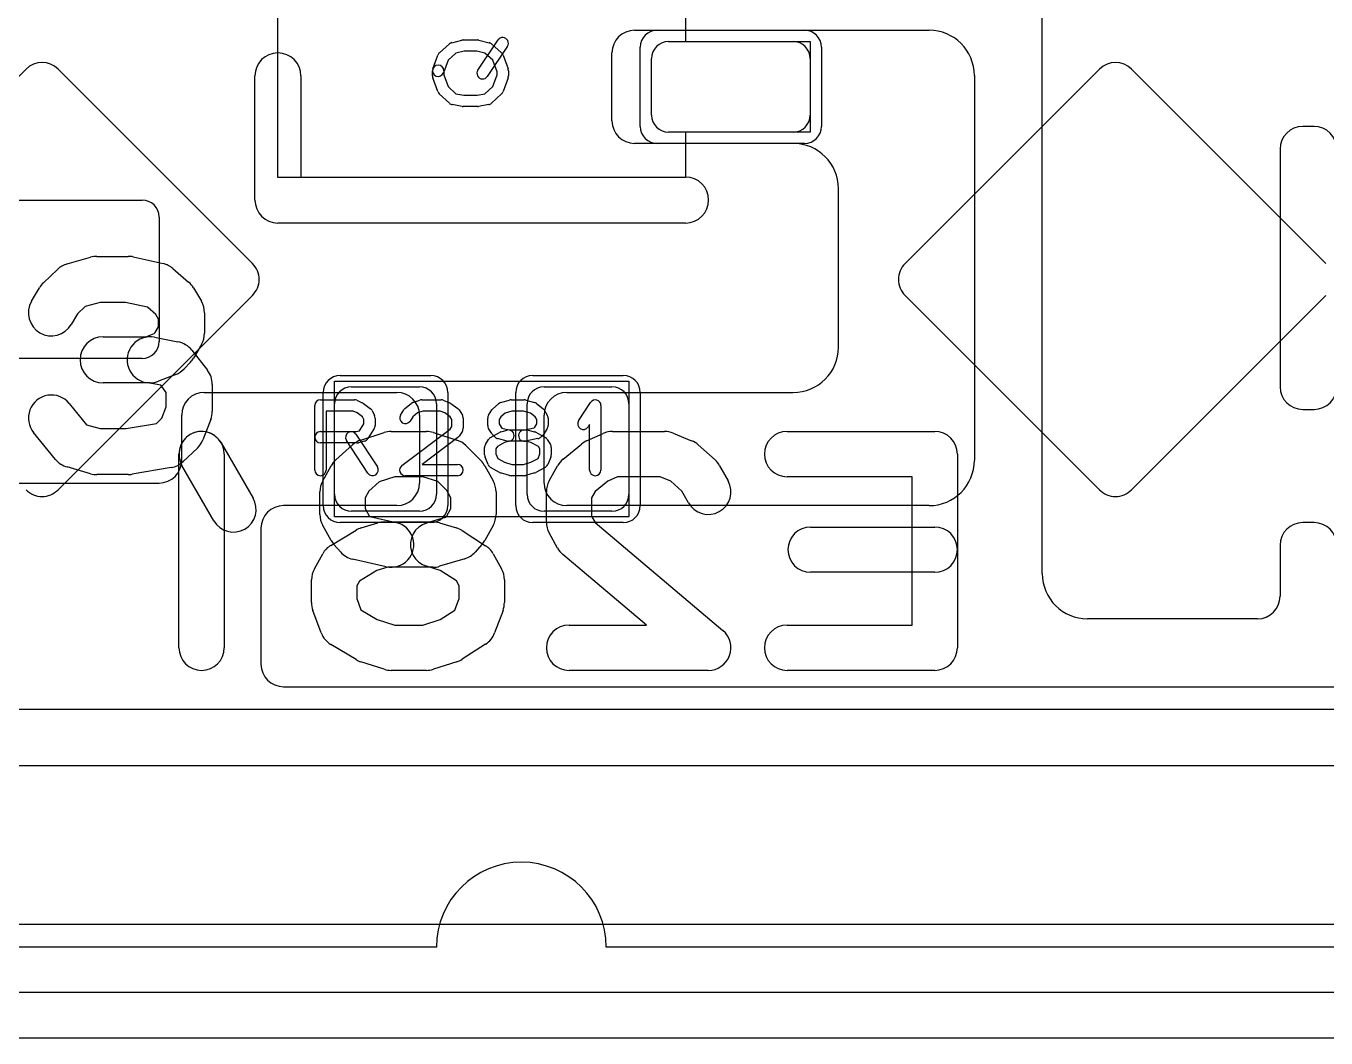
# Model space of a CAD drawing. Extents: x -1 to 20.9, y -0.5 to 20.
# Drawn here: x 5.19 to 10.93, y -0.4 to 4.07 of the extents above; entities that cross this region are included whole.
import ezdxf

# ---------------------------------------------------------------- set-up
doc = ezdxf.new("R2010")
doc.units = 0
for name, color, linetype in [('L1', 3, 'CONTINUOUS'), ('L4', 3, 'CONTINUOUS'), ('MetalMask-A', 176, 'CONTINUOUS'), ('Outline', 7, 'CONTINUOUS'), ('PartsArea-A', 111, 'CONTINUOUS'), ('PartsArea-B', 111, 'CONTINUOUS'), ('PartsSilk-A', 221, 'CONTINUOUS'), ('PartsSilk-B', 221, 'CONTINUOUS'), ('Resist-A', 2, 'CONTINUOUS'), ('Silk-A', 140, 'CONTINUOUS'), ('Silk-B', 140, 'CONTINUOUS')]:
    doc.layers.add(name, color=color, linetype=linetype)

msp = doc.modelspace()

# ---------------------------------------------------------------- linework, layer by layer
at = {"layer": 'L1'}
for p, q in [((9.675, 1.65), (9.675, 4.75)), ((7.875, 4.05), (9.175, 4.05)), ((8.025, 4), (8.575, 4)), ((7.775, 3.65), (7.775, 3.95)), ((7.95, 3.675), (7.95, 3.925)), ((8.65, 3.925), (8.65, 3.675)), ((9.375, 3.85), (9.375, 2.15)), ((10.875, 3.625), (10.825, 3.625)), ((8.575, 3.6), (8.025, 3.6)), ((8.575, 3.55), (7.875, 3.55)), ((10.725, 3.525), (10.725, 2.475)), ((8.775, 2.65), (8.775, 3.35)), ((4.575, 3.3), (5.7, 3.3)), ((5.775, 3.225), (5.775, 2.675)), ((5.7, 2.6), (4.575, 2.6)), ((6.625, 2.475), (6.925, 2.475)), ((7.475, 2.475), (7.775, 2.475)), ((5.975, 2.45), (6.825, 2.45)), ((7.575, 2.45), (8.575, 2.45)), ((6.55, 2), (6.55, 2.4)), ((7, 2.4), (7, 2)), ((7.4, 2), (7.4, 2.4)), ((7.85, 2.4), (7.85, 2)), ((10.825, 2.375), (10.875, 2.375)), ((5.875, 2.15), (5.875, 2.35)), ((6.925, 2.35), (6.925, 2.05)), ((7.475, 2.05), (7.475, 2.35)), ((3.51642, 2.05), (5.775, 2.05)), ((6.825, 1.95), (6.325, 1.95)), ((6.925, 1.925), (6.625, 1.925)), ((7.775, 1.925), (7.475, 1.925)), ((9.175, 1.95), (7.575, 1.95)), ((6.225, 1.85), (6.225, 1.25)), ((10.875, 1.875), (10.825, 1.875)), ((10.725, 1.775), (10.725, 1.55)), ((10.625, 1.45), (9.875, 1.45)), ((6.325, 1.15), (14.425, 1.15)), ((16.75, 0.8), (4.25, 0.8))]:
    msp.add_line(p, q, dxfattribs=at)
for centre, radius, start, end in [((7.875, 3.95), 0.1, 90, 180), ((9.175, 3.85), 0.2, 0, 90), ((8.025, 3.925), 0.075, 90, 180), ((8.575, 3.925), 0.075, 0, 90), ((8.025, 3.675), 0.075, 180, -90), ((8.575, 3.675), 0.075, -90, 0), ((7.875, 3.65), 0.1, 180, -90), ((10.825, 3.525), 0.1, 90, 180), ((10.875, 3.525), 0.1, 0, 90), ((8.575, 3.35), 0.2, 0, 90), ((5.7, 3.225), 0.075, 0, 90), ((5.7, 2.675), 0.075, -90, 0), ((8.575, 2.65), 0.2, -90, 0), ((6.625, 2.4), 0.075, 90, 180), ((6.925, 2.4), 0.075, 0, 90), ((7.475, 2.4), 0.075, 90, 180), ((7.775, 2.4), 0.075, 0, 90), ((10.825, 2.475), 0.1, 180, -90), ((10.875, 2.475), 0.1, -90, 0), ((5.975, 2.35), 0.1, 90, 180), ((6.825, 2.35), 0.1, 0, 90), ((7.575, 2.35), 0.1, 90, 180), ((5.775, 2.15), 0.1, -90, 0), ((9.175, 2.15), 0.2, -90, 0), ((6.825, 2.05), 0.1, -90, 0), ((7.575, 2.05), 0.1, 180, -90), ((6.625, 2), 0.075, 180, -90), ((6.925, 2), 0.075, -90, 0), ((7.475, 2), 0.075, 180, -90), ((7.775, 2), 0.075, -90, 0), ((6.325, 1.85), 0.1, 90, 180), ((10.825, 1.775), 0.1, 90, 180), ((10.875, 1.775), 0.1, 0, 90), ((9.875, 1.65), 0.2, 180, -90), ((10.625, 1.55), 0.1, -90, 0), ((6.325, 1.25), 0.1, 180, -90)]:
    msp.add_arc(centre, radius, start, end, dxfattribs=at)
at = {"layer": 'L4'}
for p, q in [((5.18763, 3.8785), (4.32904, 3.01991)), ((6.18762, 3.01992), (5.32903, 3.8785)), ((9.92763, 3.8785), (9.06904, 3.01991)), ((10.92762, 3.01992), (10.06903, 3.8785)), ((5.32904, 2.01991), (6.18762, 2.87849)), ((9.06904, 2.87849), (9.92762, 2.01991)), ((10.06904, 2.01991), (10.92762, 2.87849)), ((15.75, 1.05), (4.24999, 1.05))]:
    msp.add_line(p, q, dxfattribs=at)
for centre, radius, start, end in [((5.25833, 3.8078), 0.09998, 45, 135), ((9.99833, 3.8078), 0.09998, 45, 135), ((6.11691, 2.9492), 0.10001, -45, 45.004051), ((9.13974, 2.9492), 0.09999, 134.995948, -134.995948), ((5.25833, 2.09061), 0.09999, -135.004052, -44.995948), ((9.99833, 2.09061), 0.09999, -135.004052, -44.995948)]:
    msp.add_arc(centre, radius, start, end, dxfattribs=at)
at = {"layer": 'MetalMask-A'}
for p, q in [((8.025, 4), (8.575, 4)), ((7.95, 3.675), (7.95, 3.925)), ((8.65, 3.925), (8.65, 3.675)), ((8.575, 3.6), (8.025, 3.6)), ((6.625, 2.475), (6.925, 2.475)), ((7.475, 2.475), (7.775, 2.475)), ((6.55, 2), (6.55, 2.4)), ((7, 2.4), (7, 2)), ((7.4, 2), (7.4, 2.4)), ((7.85, 2.4), (7.85, 2)), ((6.925, 1.925), (6.625, 1.925)), ((7.775, 1.925), (7.475, 1.925))]:
    msp.add_line(p, q, dxfattribs=at)
for centre, start, end in [((8.025, 3.925), 90, 180), ((8.575, 3.925), 0, 90), ((8.025, 3.675), 180, -90), ((8.575, 3.675), -90, 0), ((6.625, 2.4), 90, 180), ((6.925, 2.4), 0, 90), ((7.475, 2.4), 90, 180), ((7.775, 2.4), 0, 90), ((6.625, 2), 180, -90), ((6.925, 2), -90, 0), ((7.475, 2), 180, -90), ((7.775, 2), -90, 0)]:
    msp.add_arc(centre, 0.075, start, end, dxfattribs=at)
at = {"layer": 'Outline'}
for p, q in [((7, 0), (1, 0)), ((11.25, 0), (7.75, 0))]:
    msp.add_line(p, q, dxfattribs=at)
msp.add_arc((7.375, 0), 0.375, 0, 180, dxfattribs=at)
at = {"layer": 'PartsArea-A'}
for p, q in [((8.1, 4.9), (8.1, 4)), ((6.3, 3.4), (6.3, 4.25)), ((8.1, 4), (8.65, 4)), ((8.65, 4), (8.65, 3.6)), ((8.65, 3.6), (8.1, 3.6)), ((8.1, 3.6), (8.1, 3.4)), ((8.1, 3.4), (6.3, 3.4)), ((6.55, 2.5), (7.85, 2.5)), ((6.55, 1.9), (6.55, 2.5)), ((7.85, 2.5), (7.85, 1.9)), ((7.85, 1.9), (6.55, 1.9))]:
    msp.add_line(p, q, dxfattribs=at)
at = {"layer": 'PartsArea-B'}
msp.add_line((20.4, 0.1), (-0.4, 0.1), dxfattribs=at)
at = {"layer": 'PartsSilk-A'}
for p, q in [((7.01317, 3.95075), (7.05761, 3.98964)), ((7.06801, 3.99508), (7.11246, 4.00619)), ((7.11852, 4.00694), (7.18148, 4.00694)), ((7.1829, 3.87359), (7.27179, 4.00693)), ((7.18754, 4.00619), (7.23199, 3.99508)), ((7.31339, 3.97919), (7.2245, 3.84585)), ((7.24239, 3.98964), (7.28683, 3.95075)), ((6.98391, 3.87937), (7.00613, 3.94048)), ((7.05093, 3.91736), (7.03091, 3.86229)), ((7.08599, 3.94804), (7.05093, 3.91736)), ((7.1216, 3.95694), (7.08599, 3.94804)), ((7.1784, 3.95694), (7.1216, 3.95694)), ((7.21401, 3.94804), (7.1784, 3.95694)), ((7.24907, 3.91736), (7.21401, 3.94804)), ((7.26759, 3.86643), (7.24907, 3.91736)), ((7.29387, 3.94048), (7.31609, 3.87937)), ((6.1984, 3.3), (6.1984, 3.8484)), ((6.4016, 3.8484), (6.4016, 3.4016)), ((6.98241, 3.84861), (6.98241, 3.87083)), ((7.03241, 3.87083), (7.03241, 3.85301)), ((7.03241, 3.85301), (7.05109, 3.80165)), ((7.24891, 3.80165), (7.26759, 3.85301)), ((7.26759, 3.85301), (7.26759, 3.86643)), ((7.31759, 3.87083), (7.31759, 3.84861)), ((7.00613, 3.77896), (6.98391, 3.84007)), ((7.05109, 3.80165), (7.08585, 3.76906)), ((7.21415, 3.76906), (7.24891, 3.80165)), ((7.31609, 3.84007), (7.29387, 3.77896)), ((7.05697, 3.72759), (7.01253, 3.76926)), ((7.08585, 3.76906), (7.12084, 3.7625)), ((7.12084, 3.7625), (7.17916, 3.7625)), ((7.17916, 3.7625), (7.21415, 3.76906)), ((7.28747, 3.76926), (7.24303, 3.72759)), ((7.11392, 3.71293), (7.06947, 3.72126)), ((7.18148, 3.7125), (7.11852, 3.7125)), ((7.23053, 3.72126), (7.18608, 3.71293)), ((6.4016, 3.4016), (8.1, 3.4016)), ((8.1, 3.1984), (6.3, 3.1984)), ((6.4875, 2.41759), (6.6375, 2.41759)), ((6.64765, 2.41544), (6.67265, 2.40433)), ((6.89563, 2.40497), (6.92618, 2.41608)), ((6.93472, 2.41759), (7.02083, 2.41759)), ((7.03011, 2.4158), (7.05789, 2.40469)), ((7.28341, 2.40552), (7.3223, 2.41663)), ((7.32917, 2.41759), (7.3875, 2.41759)), ((7.39437, 2.41663), (7.43326, 2.40552)), ((6.4625, 2.10741), (6.4625, 2.39259)), ((6.6322, 2.36759), (6.5125, 2.36759)), ((6.5125, 2.36759), (6.5125, 2.10741)), ((6.64993, 2.35971), (6.6322, 2.36759)), ((6.67343, 2.34263), (6.64993, 2.35971)), ((6.6772, 2.4017), (6.70776, 2.37948)), ((6.71542, 2.37044), (6.72653, 2.34822)), ((6.8413, 2.35029), (6.85519, 2.37251)), ((6.86077, 2.37878), (6.88855, 2.401)), ((6.91658, 2.35939), (6.89533, 2.3424)), ((6.93912, 2.36759), (6.91658, 2.35939)), ((7.01602, 2.36759), (6.93912, 2.36759)), ((7.03643, 2.35943), (7.01602, 2.36759)), ((7.06054, 2.34189), (7.03643, 2.35943)), ((7.06331, 2.4017), (7.09387, 2.37948)), ((7.10037, 2.37251), (7.11426, 2.35029)), ((7.23019, 2.35029), (7.24408, 2.37251)), ((7.24867, 2.37795), (7.27367, 2.40017)), ((7.30263, 2.35901), (7.28457, 2.34296)), ((7.33267, 2.36759), (7.30263, 2.35901)), ((7.384, 2.36759), (7.33267, 2.36759)), ((7.4147, 2.35882), (7.384, 2.36759)), ((7.43523, 2.3424), (7.4147, 2.35882)), ((7.44201, 2.401), (7.46979, 2.37878)), ((7.47537, 2.37251), (7.48926, 2.35029)), ((7.62763, 2.3247), (7.68041, 2.40618)), ((7.72639, 2.39259), (7.72639, 2.10741)), ((6.66042, 2.28087), (6.67917, 2.31087)), ((6.67917, 2.33114), (6.67343, 2.34263)), ((6.67917, 2.31087), (6.67917, 2.33114)), ((6.72917, 2.33704), (6.72917, 2.3037)), ((6.89533, 2.3424), (6.8837, 2.32379)), ((7.06043, 2.28756), (7.06806, 2.29976)), ((7.06806, 2.32987), (7.06054, 2.34189)), ((7.06806, 2.29976), (7.06806, 2.32987)), ((7.11806, 2.33704), (7.11806, 2.29259)), ((7.22639, 2.3037), (7.22639, 2.33704)), ((7.28457, 2.34296), (7.27639, 2.32987)), ((7.27639, 2.32987), (7.27639, 2.31087)), ((7.27639, 2.31087), (7.28497, 2.29715)), ((7.28497, 2.29715), (7.28932, 2.2928)), ((7.43074, 2.2934), (7.43448, 2.29715)), ((7.43448, 2.29715), (7.44306, 2.31087)), ((7.44306, 2.32987), (7.43523, 2.3424)), ((7.44306, 2.31087), (7.44306, 2.32987)), ((7.49306, 2.33704), (7.49306, 2.3037)), ((7.67639, 2.30801), (7.66959, 2.29752)), ((7.67639, 2.10741), (7.67639, 2.30801)), ((6.4875, 2.27685), (6.64533, 2.27685)), ((6.64453, 2.26553), (6.73898, 2.12109)), ((6.64533, 2.27685), (6.66042, 2.28087)), ((6.72537, 2.29045), (6.69759, 2.24601)), ((6.84747, 2.12739), (7.06043, 2.28756)), ((7.0942, 2.25039), (6.93733, 2.13241)), ((7.11426, 2.27934), (7.10037, 2.25712)), ((7.2163, 2.22066), (7.23019, 2.24288)), ((7.24408, 2.26823), (7.23019, 2.29045)), ((7.23899, 2.25134), (7.27788, 2.27356)), ((7.25871, 2.25269), (7.2476, 2.2638)), ((7.31162, 2.2351), (7.26995, 2.24621)), ((7.28384, 2.27601), (7.31162, 2.28342)), ((7.28932, 2.2928), (7.32134, 2.28426)), ((7.32134, 2.28426), (7.39861, 2.28426)), ((7.3826, 2.28377), (7.43074, 2.2934)), ((7.44796, 2.24586), (7.3924, 2.23475)), ((7.40505, 2.28342), (7.43283, 2.27601)), ((7.43815, 2.27391), (7.47982, 2.25169)), ((7.47185, 2.2638), (7.46074, 2.25269)), ((7.48926, 2.29045), (7.47537, 2.26823)), ((7.48926, 2.24287), (7.50314, 2.22065)), ((6.64861, 2.22685), (6.4875, 2.22685)), ((6.69714, 2.09373), (6.60269, 2.23817)), ((6.68283, 2.2351), (6.65505, 2.22769)), ((7.2125, 2.17407), (7.2125, 2.20741)), ((7.26925, 2.21104), (7.2625, 2.20024)), ((7.2625, 2.20024), (7.2625, 2.17907)), ((7.29986, 2.22853), (7.26925, 2.21104)), ((7.3245, 2.2351), (7.29986, 2.22853)), ((7.39533, 2.23426), (7.31806, 2.23426)), ((7.41717, 2.22844), (7.39533, 2.23426)), ((7.4504, 2.21072), (7.41717, 2.22844)), ((7.45694, 2.20024), (7.4504, 2.21072)), ((7.45694, 2.17907), (7.45694, 2.20024)), ((7.50694, 2.20741), (7.50694, 2.17407)), ((6.93733, 2.13241), (7.09306, 2.13241)), ((7.22831, 2.13112), (7.21442, 2.16445)), ((7.2625, 2.17907), (7.27119, 2.15822)), ((7.27119, 2.15822), (7.30006, 2.14173)), ((7.30006, 2.14173), (7.33267, 2.13241)), ((7.33267, 2.13241), (7.384, 2.13241)), ((7.384, 2.13241), (7.41697, 2.14183)), ((7.41697, 2.14183), (7.44842, 2.1586)), ((7.44842, 2.1586), (7.45694, 2.17907)), ((7.50502, 2.16446), (7.49114, 2.13113)), ((7.09306, 2.08241), (6.8625, 2.08241)), ((7.27788, 2.09681), (7.23899, 2.11903)), ((7.3223, 2.08337), (7.28341, 2.09448)), ((7.3875, 2.08241), (7.32917, 2.08241)), ((7.43326, 2.09448), (7.39437, 2.08337)), ((7.47982, 2.11868), (7.43815, 2.09646))]:
    msp.add_line(p, q, dxfattribs=at)
for centre, radius, start, end in [((7.29259, 3.99306), 0.025, -33.696424, 146.310924), ((7.07407, 3.97083), 0.025, 104.030684, 131.188082), ((7.11852, 3.98194), 0.025, 90, 104.030684), ((7.18148, 3.98194), 0.025, 75.969316, 90), ((7.22593, 3.97083), 0.025, 48.811918, 75.969316), ((6.3, 3.8484), 0.1016, 0, 180), ((7.02963, 3.93194), 0.025, 131.188082, 160.02864), ((7.27037, 3.93194), 0.025, 19.97136, 48.811918), ((7.00741, 3.87083), 0.025, 0, 180), ((7.00741, 3.87083), 0.025, 160.02864, -19.981601), ((7.00741, 3.84861), 0.025, 180, -160.02864), ((7.2037, 3.85972), 0.025, 146.303576, -33.689076), ((7.29259, 3.87083), 0.025, 0, 19.97136), ((7.29259, 3.84861), 0.025, -19.97136, 0), ((7.02963, 3.7875), 0.025, -160.02864, -133.15239), ((7.27037, 3.7875), 0.025, -46.84761, -19.97136), ((7.07407, 3.74583), 0.025, -133.15239, -100.604167), ((7.11852, 3.7375), 0.025, -100.604167, -90), ((7.18148, 3.7375), 0.025, -90, -79.395833), ((7.22593, 3.74583), 0.025, -79.395833, -46.84761), ((8.1, 3.3), 0.1016, -90, 90), ((6.3, 3.3), 0.1016, 180, -90), ((6.4875, 2.39259), 0.025, 90, 180), ((6.6375, 2.39259), 0.025, 66.049145, 90), ((6.93472, 2.39259), 0.025, 90, 109.984612), ((7.02083, 2.39259), 0.025, 68.207103, 90), ((7.32917, 2.39259), 0.025, 90, 105.948544), ((7.3875, 2.39259), 0.025, 74.051456, 90), ((7.70139, 2.39259), 0.025, 0, 147.066193), ((6.6625, 2.38148), 0.025, 53.982737, 66.039637), ((6.69306, 2.35926), 0.025, 26.565051, 53.979316), ((6.87639, 2.35926), 0.025, 128.666967, 147.989981), ((6.90417, 2.38148), 0.025, 109.97919, 128.654777), ((7.04861, 2.38148), 0.025, 53.982737, 68.202147), ((7.07917, 2.35926), 0.025, 32.005383, 53.979316), ((7.26528, 2.35926), 0.025, 131.627831, 147.994617), ((7.29028, 2.38148), 0.025, 105.948544, 131.62783), ((7.42639, 2.38148), 0.025, 51.333033, 74.051456), ((7.45417, 2.35926), 0.025, 32.005383, 51.333033), ((6.70417, 2.3037), 0.025, -32.005383, 0), ((6.70417, 2.33704), 0.025, 0, 26.565051), ((6.8625, 2.33704), 0.025, 147.994617, -32.010019), ((7.09306, 2.33704), 0.025, 0, 32.010019), ((7.25139, 2.33704), 0.025, 147.994617, 180), ((7.25139, 2.3037), 0.025, 180, -147.994617), ((7.46806, 2.33704), 0.025, 0, 32.005383), ((7.46806, 2.3037), 0.025, -32.005383, 0), ((7.64861, 2.31111), 0.025, 147.066457, -32.933807), ((6.4875, 2.25185), 0.025, 90, -90), ((6.62361, 2.25185), 0.025, 33.181463, -146.819137), ((6.67639, 2.25926), 0.025, -75.074487, -32.010019), ((7.07917, 2.27037), 0.025, -53.047603, -32.010019), ((7.09306, 2.29259), 0.025, -32.005383, 0), ((7.25139, 2.22963), 0.025, 119.733511, 147.989981), ((7.26528, 2.28148), 0.025, -147.994617, -135), ((7.27639, 2.27037), 0.025, -135, -104.925513), ((7.29028, 2.25185), 0.025, 104.925513, 119.741708), ((7.31806, 2.25926), 0.025, -75.074487, 104.935268), ((7.3875, 2.25926), 0.025, 101.305437, -78.692051), ((7.39861, 2.25926), 0.025, 75.074487, 90), ((7.42639, 2.25185), 0.025, 61.938299, 75.064732), ((7.44306, 2.27037), 0.025, -78.694563, -45), ((7.45417, 2.28148), 0.025, -45, -32.005383), ((7.46806, 2.22963), 0.025, 31.985944, 61.931795), ((6.64861, 2.25185), 0.025, -90, -75.064732), ((7.2375, 2.20741), 0.025, 147.994617, 180), ((7.31806, 2.25926), 0.025, -104.925513, -90), ((7.48194, 2.20741), 0.025, 0, 31.991474), ((6.8625, 2.10741), 0.025, 126.952397, -90), ((7.09306, 2.10741), 0.025, -90, 90), ((7.2375, 2.17407), 0.025, 180, -157.376473), ((7.25139, 2.14074), 0.025, -157.373085, -119.741708), ((7.46806, 2.14074), 0.025, -61.938299, -22.608878), ((7.48194, 2.17407), 0.025, -22.605762, 0), ((6.4875, 2.10741), 0.025, 180, 0), ((6.71806, 2.10741), 0.025, -146.818537, 33.180863), ((7.29028, 2.11852), 0.025, -119.733511, -105.94345), ((7.32917, 2.10741), 0.025, -105.948544, -90), ((7.3875, 2.10741), 0.025, -90, -74.05655), ((7.42639, 2.11852), 0.025, -74.051456, -61.931795), ((7.70139, 2.10741), 0.025, 180, 0)]:
    msp.add_arc(centre, radius, start, end, dxfattribs=at)
at = {"layer": 'PartsSilk-B'}
for p, q in [((1.8016, -0.1984), (18.3, -0.1984)), ((18.3, -0.4016), (1.7, -0.4016))]:
    msp.add_line(p, q, dxfattribs=at)
at = {"layer": 'Resist-A'}
for p, q in [((7.975, 4.05), (8.625, 4.05)), ((7.9, 3.625), (7.9, 3.975)), ((8.7, 3.975), (8.7, 3.625)), ((8.625, 3.55), (7.975, 3.55)), ((6.575, 2.525), (6.975, 2.525)), ((7.425, 2.525), (7.825, 2.525)), ((6.5, 1.95), (6.5, 2.45)), ((7.05, 2.45), (7.05, 1.95)), ((7.35, 1.95), (7.35, 2.45)), ((7.9, 2.45), (7.9, 1.95)), ((6.975, 1.875), (6.575, 1.875)), ((7.825, 1.875), (7.425, 1.875))]:
    msp.add_line(p, q, dxfattribs=at)
for centre, start, end in [((7.975, 3.975), 90, 180), ((8.625, 3.975), 0, 90), ((7.975, 3.625), 180, -90), ((8.625, 3.625), -90, 0), ((6.575, 2.45), 90, 180), ((6.975, 2.45), 0, 90), ((7.425, 2.45), 90, 180), ((7.825, 2.45), 0, 90), ((6.575, 1.95), 180, -90), ((6.975, 1.95), -90, 0), ((7.425, 1.95), 180, -90), ((7.825, 1.95), -90, 0)]:
    msp.add_arc(centre, 0.075, start, end, dxfattribs=at)
at = {"layer": 'Silk-A'}
for p, q in [((6.1984, 3.3), (6.1984, 3.8484)), ((6.4016, 3.8484), (6.4016, 3.4016)), ((6.4016, 3.4016), (8.1, 3.4016)), ((8.1, 3.1984), (6.3, 3.1984)), ((5.36892, 3.0177), (5.47267, 3.04734)), ((5.50058, 3.05125), (5.63892, 3.05125)), ((5.66127, 3.04876), (5.79268, 3.01912)), ((5.26451, 2.93431), (5.32676, 2.99359)), ((5.83644, 2.99716), (5.90561, 2.93788)), ((5.21224, 2.85264), (5.24682, 2.91192)), ((5.92726, 2.91192), (5.96184, 2.85264)), ((5.44879, 2.82919), (5.41508, 2.79709)), ((5.51481, 2.84805), (5.44879, 2.82919)), ((5.6276, 2.84805), (5.51481, 2.84805)), ((5.72337, 2.82645), (5.6276, 2.84805)), ((5.76037, 2.79474), (5.72337, 2.82645)), ((5.41508, 2.79709), (5.38776, 2.75026)), ((5.77248, 2.77398), (5.76037, 2.79474)), ((5.77248, 2.74001), (5.77248, 2.77398)), ((5.97568, 2.80145), (5.97568, 2.71254)), ((5.71666, 2.69558), (5.75337, 2.70988)), ((5.75337, 2.70988), (5.75747, 2.71428)), ((5.75747, 2.71428), (5.77248, 2.74001)), ((5.52825, 2.69558), (5.71666, 2.69558)), ((5.75476, 2.69379), (5.85851, 2.67403)), ((5.96184, 2.66135), (5.92726, 2.60207)), ((5.91377, 2.58393), (5.8861, 2.55429)), ((5.91969, 2.63661), (5.98886, 2.5477)), ((5.84871, 2.52895), (5.77263, 2.49931)), ((5.73575, 2.49238), (5.52825, 2.49238)), ((5.78284, 2.48158), (5.71674, 2.49417)), ((5.80707, 2.45044), (5.78284, 2.48158)), ((6.01027, 2.48531), (6.01027, 2.36675)), ((5.80707, 2.38582), (5.80707, 2.45044)), ((5.37869, 2.40138), (5.45537, 2.3075)), ((5.78761, 2.33578), (5.80707, 2.38582)), ((5.45537, 2.3075), (5.51481, 2.29052)), ((5.63027, 2.29052), (5.76417, 2.31347)), ((5.76417, 2.31347), (5.78761, 2.33578)), ((6.00336, 2.32992), (5.96877, 2.241)), ((5.31814, 2.15429), (5.22131, 2.27284)), ((5.51481, 2.29052), (5.63027, 2.29052)), ((5.94414, 2.20425), (5.88189, 2.14498)), ((5.47267, 2.09123), (5.36892, 2.12087)), ((5.63892, 2.08732), (5.50058, 2.08732)), ((5.829, 2.11842), (5.65609, 2.08878))]:
    msp.add_line(p, q, dxfattribs=at)
for centre, start, end in [((6.3, 3.8484), 0, 180), ((8.1, 3.3), -90, 90), ((6.3, 3.3), 180, -90), ((5.50058, 2.94965), 90, 105.943937), ((5.63892, 2.94965), 77.29197, 90), ((5.39683, 2.92001), 105.944621, 133.600061), ((5.77033, 2.92001), 49.406657, 77.289429), ((5.33458, 2.86073), 133.600291, 149.743563), ((5.8395, 2.86073), 30.254813, 49.402799), ((5.3, 2.80145), 149.745187, -30.256437), ((5.87408, 2.80145), 0, 30.256437), ((5.87408, 2.71254), -30.254813, 0), ((5.52825, 2.59398), 90, -90), ((5.73575, 2.59398), 79.216493, -100.783283), ((5.8395, 2.57422), 37.883886, 79.216717), ((5.8395, 2.65326), -43.029738, -30.256437), ((5.81183, 2.62362), -68.715915, -43.031264), ((5.90867, 2.48531), 0, 37.882121), ((5.73575, 2.59398), -90, -68.714614), ((5.3, 2.33711), 39.240206, -140.758526), ((5.90867, 2.36675), -21.253717, 0), ((5.87408, 2.27783), -46.403793, -21.256102), ((5.39683, 2.21856), -140.759794, -105.943937), ((5.81183, 2.21856), -80.270675, -46.404766), ((5.50058, 2.18892), -105.944621, -90), ((5.63892, 2.18892), -90, -80.272973)]:
    msp.add_arc(centre, 0.1016, start, end, dxfattribs=at)
at = {"layer": 'Silk-B'}
for p, q in [((6.66569, 2.23964), (6.76939, 2.27298)), ((6.8, 2.27778), (6.95556, 2.27778)), ((6.98617, 2.27298), (7.08987, 2.23964)), ((7.66266, 2.23563), (7.73674, 2.26897)), ((7.77778, 2.27778), (8.00741, 2.27778)), ((8.04528, 2.27033), (8.12676, 2.23699)), ((8.54815, 2.27778), (9.2, 2.27778)), ((6.04962, 2.22768), (6.19036, 1.98323)), ((6.55533, 2.15212), (6.62941, 2.21878)), ((7.12997, 2.21516), (7.19664, 2.1485)), ((7.5589, 2.15518), (7.64038, 2.22184)), ((8.15578, 2.21877), (8.22985, 2.15211)), ((5.86296, 1.32222), (5.86296, 2.17778)), ((6.01704, 1.88343), (5.8763, 2.12788)), ((6.06296, 2.17778), (6.06296, 1.32222)), ((6.49777, 2.05967), (6.5348, 2.12634)), ((7.21335, 2.12634), (7.25038, 2.05967)), ((7.49777, 2.05967), (7.5348, 2.12634)), ((8.25038, 2.12635), (8.28742, 2.05968)), ((9.3, 2.17778), (9.3, 1.32222)), ((6.81568, 2.07778), (6.74728, 2.05579)), ((6.93988, 2.07778), (6.81568, 2.07778)), ((7.00564, 2.05664), (6.93988, 2.07778)), ((7.79925, 2.07778), (7.75679, 2.05867)), ((7.98774, 2.07778), (7.79925, 2.07778)), ((8.03492, 2.05847), (7.98774, 2.07778)), ((9.1, 2.07778), (8.54815, 2.07778)), ((9.1, 1.42222), (9.1, 2.07778)), ((6.48519, 1.91111), (6.48519, 2.01111)), ((6.70153, 2.01462), (6.68519, 1.9852)), ((6.74728, 2.05579), (6.70153, 2.01462)), ((7.04531, 2.01697), (7.00564, 2.05664)), ((7.06296, 1.9852), (7.04531, 2.01697)), ((7.26296, 2.01111), (7.26296, 1.91111)), ((7.48519, 1.87778), (7.48519, 2.01111)), ((7.70035, 2.0125), (7.68519, 1.9852)), ((7.75679, 2.05867), (7.70035, 2.0125)), ((8.08365, 2.01462), (8.03492, 2.05847)), ((8.11258, 1.96254), (8.08365, 2.01462)), ((6.68519, 1.9852), (6.68519, 1.93702)), ((7.06296, 1.93702), (7.06296, 1.9852)), ((7.68519, 1.9852), (7.68519, 1.90369)), ((6.68519, 1.93702), (6.70429, 1.90264)), ((6.70429, 1.90264), (6.7052, 1.90161)), ((6.7052, 1.90161), (6.82195, 1.87534)), ((6.97051, 1.87778), (7.0404, 1.89875)), ((7.0404, 1.89875), (7.04386, 1.90264)), ((7.04386, 1.90264), (7.06296, 1.93702)), ((7.68519, 1.90369), (7.70077, 1.87564)), ((6.5348, 1.79588), (6.49777, 1.86255)), ((6.53374, 1.77464), (6.64485, 1.84131)), ((6.66757, 1.85134), (6.74164, 1.87356)), ((6.77037, 1.87778), (6.97051, 1.87778)), ((7.01392, 1.87356), (7.08799, 1.85134)), ((7.11334, 1.83968), (7.21704, 1.77301)), ((7.25038, 1.86255), (7.21335, 1.79588)), ((7.70077, 1.87564), (8.26459, 1.39856)), ((8.65185, 1.85556), (9.2, 1.85556)), ((7.5348, 1.76255), (7.49777, 1.82922)), ((6.46073, 1.67079), (6.49777, 1.73746)), ((6.57711, 1.74467), (6.54748, 1.778)), ((7.20067, 1.778), (7.17104, 1.74467)), ((7.25038, 1.73746), (7.28742, 1.67079)), ((7.92701, 1.42222), (7.55763, 1.73477)), ((6.77805, 1.68022), (6.6299, 1.71355)), ((6.78505, 1.67778), (6.73702, 1.66337)), ((6.98519, 1.67778), (6.78505, 1.67778)), ((7.01703, 1.66383), (6.95646, 1.682)), ((7.12503, 1.71533), (7.01392, 1.682)), ((6.44815, 1.52222), (6.44815, 1.62222)), ((6.6596, 1.61692), (6.64815, 1.59631)), ((6.73702, 1.66337), (6.6596, 1.61692)), ((7.08775, 1.61836), (7.01703, 1.66383)), ((7.1, 1.59631), (7.08775, 1.61836)), ((7.3, 1.62222), (7.3, 1.52222)), ((9.2, 1.65556), (8.65185, 1.65556)), ((6.64815, 1.59631), (6.64815, 1.54014)), ((7.1, 1.54014), (7.1, 1.59631)), ((6.64815, 1.54014), (6.66676, 1.4899)), ((7.08079, 1.48828), (7.1, 1.54014)), ((6.49142, 1.38749), (6.45438, 1.48749)), ((6.66676, 1.4899), (6.73787, 1.44724)), ((6.73787, 1.44724), (6.81568, 1.42222)), ((6.93988, 1.42222), (7.01619, 1.44676)), ((7.01619, 1.44676), (7.08079, 1.48828)), ((7.29377, 1.48749), (7.25673, 1.38749)), ((6.81568, 1.42222), (6.93988, 1.42222)), ((7.58519, 1.42222), (7.92701, 1.42222)), ((8.54815, 1.42222), (9.1, 1.42222)), ((6.64485, 1.26981), (6.53374, 1.33647)), ((7.21703, 1.3381), (7.11333, 1.27144)), ((6.76939, 1.22702), (6.66569, 1.26036)), ((6.95556, 1.22222), (6.8, 1.22222)), ((7.08987, 1.26036), (6.98617, 1.22702)), ((8.2, 1.22222), (7.58519, 1.22222)), ((9.2, 1.22222), (8.54815, 1.22222))]:
    msp.add_line(p, q, dxfattribs=at)
for centre, start, end in [((5.96296, 2.17778), 29.933919, -150.069182), ((5.96296, 2.17778), 0, 180), ((6.6963, 2.14444), 107.824344, 131.982084), ((6.8, 2.17778), 90, 107.822823), ((6.95556, 2.17778), 72.175656, 90), ((7.05926, 2.14444), 45.004051, 72.177177), ((7.77778, 2.17778), 90, 114.230097), ((8.00741, 2.17778), 67.746396, 90), ((8.54815, 2.17778), 90, -90), ((9.2, 2.17778), 0, 90), ((7.7037, 2.14444), 114.230097, 129.286182), ((8.08889, 2.14444), 48.015769, 67.746396), ((6.62222, 2.07778), 131.980399, 150.951234), ((7.12593, 2.07778), 29.051265, 45.004297), ((7.62222, 2.07778), 129.286182, 150.948735), ((8.16296, 2.07778), 29.056274, 48.015769), ((6.58519, 2.01111), 150.948735, 180), ((7.16296, 2.01111), 0, 29.048766), ((7.58519, 2.01111), 150.948735, 180), ((8.2, 2.01111), -150.943726, 29.055334), ((6.1037, 1.93333), -150.066081, 29.930818), ((6.58519, 1.91111), 180, -150.951234), ((7.16296, 1.91111), -29.051265, 0), ((6.6963, 1.75556), 106.697049, 120.963757), ((6.77037, 1.77778), 90, 106.697049), ((6.8, 1.77778), -102.679825, 77.320997), ((6.98519, 1.77778), 73.302951, -106.698535), ((7.05926, 1.75556), 57.263397, 73.302951), ((7.58519, 1.87778), 180, -150.948735), ((8.65185, 1.75556), 90, -90), ((9.2, 1.75556), -90, 90), ((6.62222, 1.84444), -150.948735, -138.36326), ((7.12593, 1.84444), -41.635443, -29.048766), ((6.58519, 1.68889), 120.963757, 150.943727), ((6.65185, 1.81111), -138.364557, -102.679003), ((7.0963, 1.81111), -73.302951, -41.63674), ((7.16296, 1.68889), 29.056274, 57.263397), ((7.62222, 1.81111), -150.948735, -130.234003), ((6.54815, 1.62222), 150.943726, 180), ((6.98519, 1.77778), -90, -73.302175), ((7.2, 1.62222), 0, 29.056273), ((6.54815, 1.52222), 180, -159.676664), ((7.2, 1.52222), -20.323336, 0), ((6.58519, 1.42222), -159.676664, -120.963757), ((7.16296, 1.42222), -57.268216, -20.323336), ((7.58519, 1.32222), 90, -90), ((8.2, 1.32222), -90, 49.763686), ((8.54815, 1.32222), 90, -90), ((5.96296, 1.32222), 180, 0), ((9.2, 1.32222), -90, 0), ((6.6963, 1.35556), -120.963757, -107.824344), ((7.05926, 1.35556), -72.175656, -57.268216), ((6.8, 1.32222), -107.824344, -90), ((6.95556, 1.32222), -90, -72.175656)]:
    msp.add_arc(centre, 0.1, start, end, dxfattribs=at)

doc.saveas('drawing.dxf')
